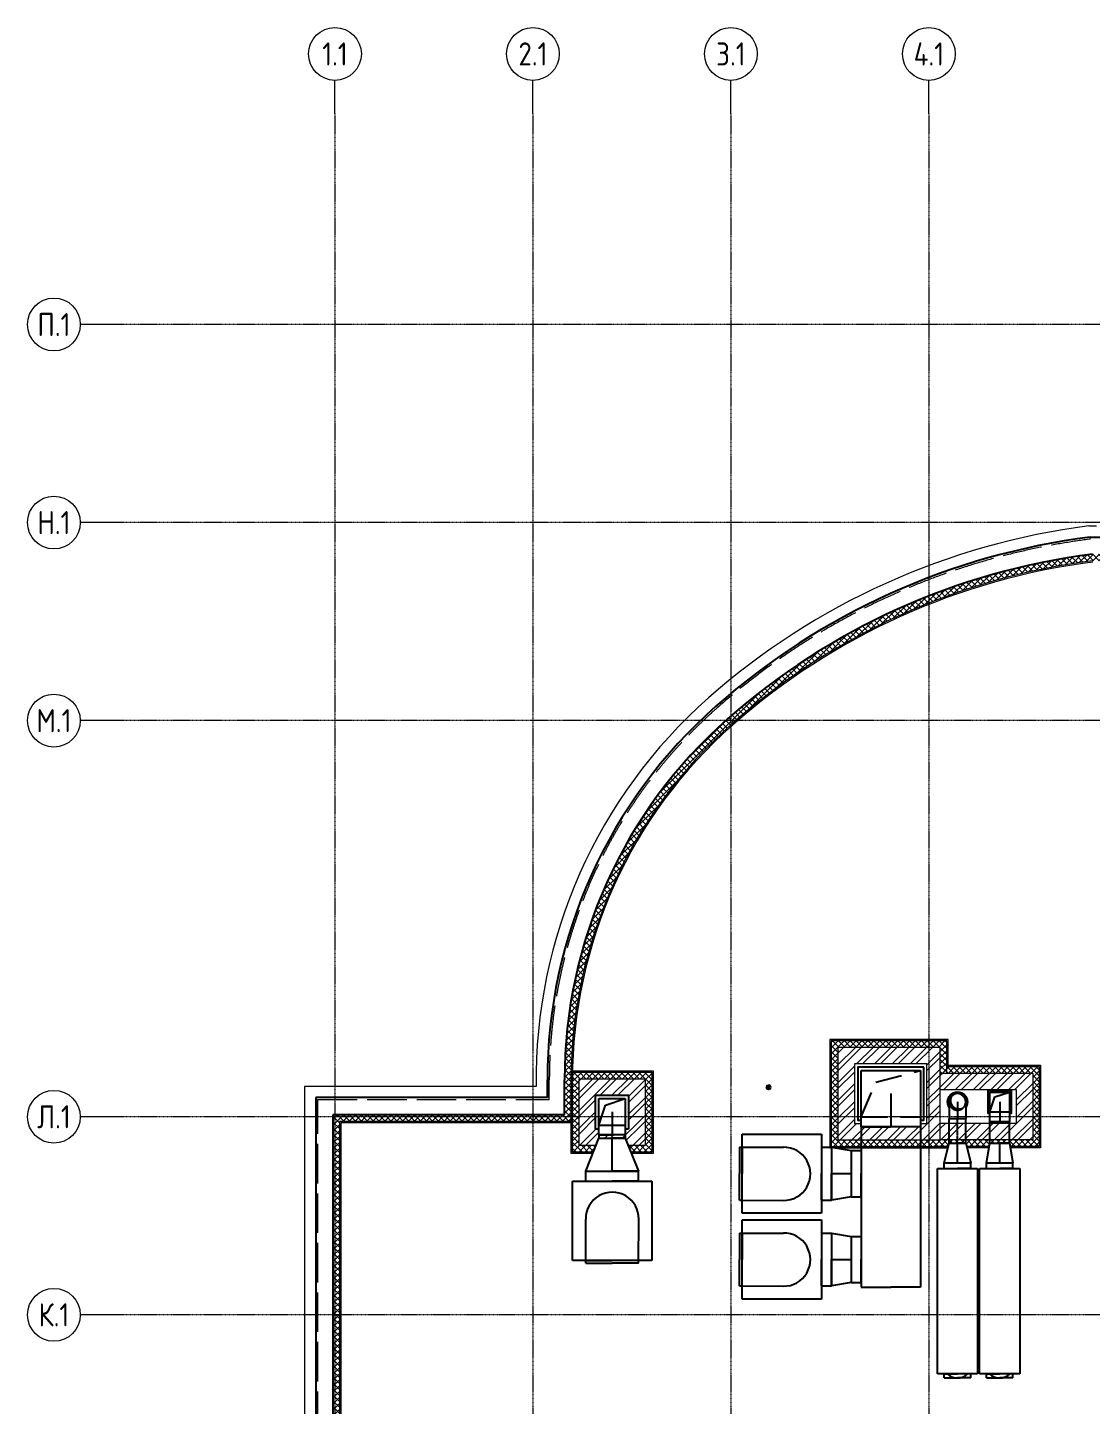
# Model space of a CAD drawing. Header units: millimetres. Extents: x -222892 to 671268, y 0 to 135099.
# Drawn here: x 318860 to 334968, y 114243 to 135099 of the extents above; entities that cross this region are included whole.
import ezdxf
from ezdxf.enums import TextEntityAlignment as Align

# ---------------------------------------------------------------- set-up
doc = ezdxf.new("R2010")
doc.units = ezdxf.units.MM
for name, pattern in [('ACAD_ISO02W100', [15, 12, -3]), ('CENTER2', [28.575000000000003, 19.05, -3.175, 3.175, -3.175]), ('HIDDEN', [6, 4, -2]), ('осевая', [2, 1.25, -0.25, 0.25, -0.25])]:
    doc.linetypes.add(name, pattern=pattern)
for name, color, linetype, lineweight in [('_ВК-К1', 14, 'Continuous', 40), ('АР_Навесной фасад', 190, 'Continuous', 5), ('АР_Перегородки кирпич', 244, 'Continuous', 5), ('АР_Перегородки_кирпич_Штрих', 244, 'Continuous', 5), ('АР_Утеплитель', 154, 'Continuous', 5), ('АР_Штрих утеплитель', 24, 'Continuous', 5), ('КР_Оси', 7, 'Continuous', 5), ('М_0_В35', 142, 'Continuous', 25), ('пунктир', 251, 'Continuous', 5)]:
    doc.layers.add(name, color=color, linetype=linetype, lineweight=lineweight)
for name, color, linetype in [('Aks_скрытые_линии', 7, 'HIDDEN'), ('Aks_Схема', 3, 'Continuous'), ('АР_Парапет', 142, 'Continuous'), ('ПРОЕМЫ ОВ', 173, 'Continuous')]:
    doc.layers.add(name, color=color, linetype=linetype)
doc.styles.add('ISOCPEUR', font='isocpeur.ttf', dxfattribs={"width": 0.85})
pattern_1 = [(45, (0, 0), (-44.90128060534577, 44.90128060534577), []), (135, (0, 0), (-44.90128060534577, -44.90128060534576), [])]
pattern_2 = [(45, (0, 0), (-134.7038418160373, 134.7038418160373), []), (45, (89.80260000000001, 0), (-134.7038418160373, 134.7038418160373), [])]

# ---------------------------------------------------------------- blocks, each defined once
blk = doc.blocks.new('*U4608')
at = {"linetype": 'ByBlock'}
for p, q in [((-15.55352697218349, -3.05), (-15.55352697218349, 3.05)), ((-15.55352697218349, 3.05), (15.55207691330563, 3.05)), ((15.55207691330563, 3.05), (15.55207691330563, -3.05)), ((15.55207691330563, -3.05), (-15.55352697218349, -3.05))]:
    blk.add_line(p, q, dxfattribs=at)
blk = doc.blocks.new('Aks_rs_rect_400x200_to_300x300_300_wipe')
at = {"color": 0, "linetype": 'ByBlock', "lineweight": -2}
blk.add_wipeout([(-2, 0), (2, 0), (1.5, 3), (-1.5, 3)], dxfattribs=at)
blk = doc.blocks.new('Aks_rs_rect_400x200_to_300x300_300')
at = {"color": 0, "linetype": 'ByBlock', "lineweight": -2}
blk.add_blockref('Aks_rs_rect_400x200_to_300x300_300_wipe', (0, 0), dxfattribs=at)
for p, q in [((-2, 0), (-1.5, 3)), ((-1.5, 3), (1.5, 3)), ((1.5, 3), (2, 0)), ((-2, 0), (2, 0))]:
    blk.add_line(p, q, dxfattribs=at)
at = {"layer": 'Aks_Схема'}
blk.add_line((0, 0), (0, 3), dxfattribs=at)
blk = doc.blocks.new('Aks_es_drop_rect_300_300_100_50_50_wipe')
at = {"color": 0, "linetype": 'ByBlock', "lineweight": -2}
blk.add_wipeout([(-1.5, 1.5), (1.5000000000000002, 1.5), (1.5000000000000002, -3), (-1.5, -3)], dxfattribs=at)
blk = doc.blocks.new('Aks_es_drop_rect_300_300_100_50_50')
at = {"color": 0, "linetype": 'ByBlock', "lineweight": -2}
blk.add_blockref('Aks_es_drop_rect_300_300_100_50_50_wipe', (0, 0), dxfattribs=at)
for p, q in [((-1.5, 1.5), (1.5, 1.5)), ((-1.5, -3), (-1.5, 1.5)), ((1.5, 1.5), (1.5, -3)), ((1.5, -3), (-1.5, -3))]:
    blk.add_line(p, q, dxfattribs=at)
at = {"layer": 'Aks_скрытые_линии'}
for p, q in [((-1.5, -1.5), (-0.75, 0.75)), ((-0.75, 0.75), (1.5, 1.5)), ((-1.5, -1.5), (1.5, -1.5))]:
    blk.add_line(p, q, dxfattribs=at)
at = {"layer": 'Aks_Схема'}
blk.add_line((0, 0), (0, -3), dxfattribs=at)
blk = doc.blocks.new('*U4723')
at = {"linetype": 'ByBlock'}
for p, q in [((-6.003526972183501, -6), (-6.003526972183501, 6)), ((-6.003526972183501, 6), (6.002076913305631, 6)), ((6.002076913305631, 6), (6.002076913305631, -6)), ((6.002076913305631, -6), (-6.003526972183501, -6))]:
    blk.add_line(p, q, dxfattribs=at)
blk = doc.blocks.new('Aks_rs_rect_800x800_to_700x600_300_wipe')
at = {"color": 0, "linetype": 'ByBlock', "lineweight": -2}
blk.add_wipeout([(-4, 0), (4, 0), (3.5, 3), (-3.5, 3)], dxfattribs=at)
blk = doc.blocks.new('Aks_rs_rect_800x800_to_700x600_300')
at = {"color": 0, "linetype": 'ByBlock', "lineweight": -2}
blk.add_blockref('Aks_rs_rect_800x800_to_700x600_300_wipe', (0, 0), dxfattribs=at)
for p, q in [((-4, 0), (-3.5, 3)), ((-3.5, 3), (3.5, 3)), ((3.5, 3), (4, 0)), ((-4, 0), (4, 0))]:
    blk.add_line(p, q, dxfattribs=at)
at = {"layer": 'Aks_Схема'}
blk.add_line((0, 0), (0, 3), dxfattribs=at)
blk = doc.blocks.new('Aks_es_drop_rect_900_700_100_50_50_wipe')
at = {"color": 0, "linetype": 'ByBlock', "lineweight": -2}
blk.add_wipeout([(-4.5, 3.5), (4.5, 3.5), (4.5, -5), (-4.5, -5)], dxfattribs=at)
blk = doc.blocks.new('Aks_es_drop_rect_900_700_100_50_50')
at = {"color": 0, "linetype": 'ByBlock', "lineweight": -2}
blk.add_blockref('Aks_es_drop_rect_900_700_100_50_50_wipe', (0, 0), dxfattribs=at)
for p, q in [((-4.5, 3.5), (4.5, 3.5)), ((-4.5, -5), (-4.5, 3.5)), ((4.5, 3.5), (4.5, -5)), ((4.5, -5), (-4.5, -5))]:
    blk.add_line(p, q, dxfattribs=at)
at = {"layer": 'Aks_скрытые_линии'}
for p, q in [((-2.25, 1.75), (4.5, 3.5)), ((-4.5, -3.5), (-2.25, 1.75)), ((-4.5, -3.5), (4.5, -3.5))]:
    blk.add_line(p, q, dxfattribs=at)
at = {"layer": 'Aks_Схема'}
blk.add_line((0, 0), (0, -5), dxfattribs=at)
blk = doc.blocks.new('Aks_es_drop_rect_400_400_100_50_50_wipe')
at = {"color": 0, "linetype": 'ByBlock', "lineweight": -2}
blk.add_wipeout([(-2, 2), (2, 2), (2, -3.5), (-2, -3.5)], dxfattribs=at)
blk = doc.blocks.new('Aks_es_drop_rect_400_400_100_50_50')
at = {"color": 0, "linetype": 'ByBlock', "lineweight": -2}
blk.add_blockref('Aks_es_drop_rect_400_400_100_50_50_wipe', (0, 0), dxfattribs=at)
for p, q in [((-2, 2), (2, 2)), ((-2, -3.5), (-2, 2)), ((2, 2), (2, -3.5)), ((2, -3.5), (-2, -3.5))]:
    blk.add_line(p, q, dxfattribs=at)
at = {"layer": 'Aks_скрытые_линии'}
for p, q in [((-2, -2), (-1, 1)), ((-1, 1), (2, 2)), ((-2, -2), (2, -2))]:
    blk.add_line(p, q, dxfattribs=at)
at = {"layer": 'Aks_Схема'}
blk.add_line((0, 0), (0, -3.5), dxfattribs=at)
blk = doc.blocks.new('Aks_rs_rect_800x800_to_400x400_500_wipe')
at = {"color": 0, "linetype": 'ByBlock', "lineweight": -2}
blk.add_wipeout([(-4, 0), (4, 0), (2, 5), (-2, 5)], dxfattribs=at)
blk = doc.blocks.new('Aks_rs_rect_800x800_to_400x400_500')
at = {"color": 0, "linetype": 'ByBlock', "lineweight": -2}
blk.add_blockref('Aks_rs_rect_800x800_to_400x400_500_wipe', (0, 0), dxfattribs=at)
for p, q in [((-4, 0), (-2, 5)), ((-2, 5), (2, 5)), ((2, 5), (4, 0)), ((-4, 0), (4, 0))]:
    blk.add_line(p, q, dxfattribs=at)
at = {"layer": 'Aks_Схема'}
blk.add_line((0, 0), (0, 5), dxfattribs=at)
blk = doc.blocks.new('Aks_rs_mixed_400x200_to_250_300_wipe')
at = {"color": 0, "linetype": 'ByBlock', "lineweight": -2}
blk.add_wipeout([(-2, 0), (2, 0), (1.25, 3), (-1.25, 3)], dxfattribs=at)
blk = doc.blocks.new('Aks_rs_mixed_400x200_to_250_300')
at = {"color": 0, "linetype": 'ByBlock', "lineweight": -2}
blk.add_blockref('Aks_rs_mixed_400x200_to_250_300_wipe', (0, 0), dxfattribs=at)
for p, q in [((-2, 0), (-1.25, 3)), ((-1.25, 3), (1.25, 3)), ((1.25, 3), (2, 0)), ((-2, 0), (2, 0))]:
    blk.add_line(p, q, dxfattribs=at)
at = {"layer": 'Aks_Схема'}
blk.add_line((0, 0), (0, 3), dxfattribs=at)
blk = doc.blocks.new('Aks_es_drop_rnd_250_250_wipe')
at = {"color": 0, "linetype": 'ByBlock', "lineweight": -2}
blk.add_wipeout([(-1.25, 0), (-1.2431523692103417, 0.13066057908456674), (-1.2226845009172573, 0.25988961352219864), (-1.1888206453689416, 0.3862712429686841), (-1.1419318220532513, 0.5084208038447509), (-1.0825317547305486, 0.625), (-1.0112712429686843, 0.7347315653655908), (-0.9289310318467425, 0.8364132579485721), (-0.8364132579485726, 0.9289310318467425), (-0.7347315653655913, 1.011271242968685), (-0.625, 1.0825317547305486), (-0.5084208038447506, 1.1419318220532508), (-0.3862712429686843, 1.1888206453689412), (-0.2598896135221993, 1.2226845009172571), (-0.13066057908456719, 1.2431523692103417), (-4.440892098500626e-16, 1.25), (0.13066057908456669, 1.2431523692103417), (0.25988961352219864, 1.2226845009172571), (0.3862712429686837, 1.188820645368942), (0.5084208038447495, 1.1419318220532508), (0.6249999999999992, 1.0825317547305486), (0.7347315653655908, 1.011271242968685), (0.8364132579485724, 0.9289310318467425), (0.9289310318467426, 0.836413257948573), (1.011271242968684, 0.7347315653655908), (1.0825317547305482, 0.625), (1.1419318220532513, 0.50842080384475), (1.1888206453689423, 0.3862712429686841), (1.2226845009172571, 0.25988961352219775), (1.243152369210342, 0.13066057908456585), (1.2500000000000002, 0), (1.2500000000000002, -2.5), (-1.25, -2.5)], dxfattribs=at)
blk = doc.blocks.new('Aks_es_drop_rnd_250_250')
at = {"color": 0, "linetype": 'ByBlock', "lineweight": -2}
blk.add_arc((0, 0), 1.25, 0, 180, dxfattribs=at)
blk.add_blockref('Aks_es_drop_rnd_250_250_wipe', (0, 0), dxfattribs=at)
for p, q in [((-1.25, 0), (-1.25, -2.5)), ((1.25, 0), (1.25, -2.5)), ((-1.25, -2.5), (1.25, -2.5))]:
    blk.add_line(p, q, dxfattribs=at)
at = {"color": 200, "linetype": 'CENTER2', "lineweight": -2}
blk.add_line((0, 0), (0, -2.5), dxfattribs=at)
at = {"color": 0, "linetype": 'ByBlock', "lineweight": -2}
blk.add_arc((0, 0), 1.25, 0, 180, dxfattribs=at)
at = {"layer": 'Aks_скрытые_линии'}
for centre, radius, start, end in [((0, 0), 1.25, 180, 0), ((0.2209708691207961, 0.2209708691207961), 1.288470508005519, 149.0362434679265, 300.9637565320735)]:
    blk.add_arc(centre, radius, start, end, dxfattribs=at)
at = {"layer": 'Aks_Схема'}
blk.add_line((0, 0), (0, -2.5), dxfattribs=at)
blk = doc.blocks.new('*U5877')
at = {"color": 0, "linetype": 'Continuous', "lineweight": -2}
blk.add_line((-71486.8863278562, 1.455191522836685e-11), (-71986.8863278562, 1.459715092271233e-11), dxfattribs=at)
at = {"color": 0, "linetype": 'ByBlock', "lineweight": -2, "ltscale": 10}
blk.add_line((0, 0), (-71486.8863278562, 1.455191522836685e-11), dxfattribs=at)
at = {"color": 0, "linetype": 'Continuous', "lineweight": -2}
blk.add_circle((-72386.8863278562, 1.463333947818872e-11), 400, dxfattribs=at)
at = {"color": 0, "linetype": 'Continuous', "lineweight": -2, "style": 'ISOCPEUR', "width": 0.8500000000058208}
blk.add_text('К.1', height=350, dxfattribs=at).set_placement((-72386.8863278562, 1.463333947818872e-11), align=Align.MIDDLE_CENTER)
blk = doc.blocks.new('*U5878')
at = {"color": 0, "linetype": 'Continuous', "lineweight": -2}
blk.add_line((-71486.8863278562, 0), (-71986.8863278562, 0), dxfattribs=at)
at = {"color": 0, "linetype": 'ByBlock', "lineweight": -2, "ltscale": 10}
blk.add_line((0, 0), (-71486.8863278562, 0), dxfattribs=at)
at = {"color": 0, "linetype": 'Continuous', "lineweight": -2}
blk.add_circle((-72386.8863278562, 0), 400, dxfattribs=at)
at = {"color": 0, "linetype": 'Continuous', "lineweight": -2, "style": 'ISOCPEUR', "width": 0.8500000000058208}
blk.add_text('Л.1', height=350, dxfattribs=at).set_placement((-72386.8863278562, 0), align=Align.MIDDLE_CENTER)
blk = doc.blocks.new('*U5879')
at = {"color": 0, "linetype": 'Continuous', "lineweight": -2}
blk.add_line((-71486.8863278562, 0), (-71986.8863278562, 0), dxfattribs=at)
at = {"color": 0, "linetype": 'ByBlock', "lineweight": -2, "ltscale": 10}
blk.add_line((0, 0), (-71486.8863278562, 0), dxfattribs=at)
at = {"color": 0, "linetype": 'Continuous', "lineweight": -2}
blk.add_circle((-72386.8863278562, 0), 400, dxfattribs=at)
at = {"color": 0, "linetype": 'Continuous', "lineweight": -2, "style": 'ISOCPEUR', "width": 0.8500000000058208}
blk.add_text('М.1', height=350, dxfattribs=at).set_placement((-72386.8863278562, 0), align=Align.MIDDLE_CENTER)
blk = doc.blocks.new('*U5880')
at = {"color": 0, "linetype": 'Continuous', "lineweight": -2}
blk.add_line((-71486.8863278562, 0), (-71986.8863278562, 0), dxfattribs=at)
at = {"color": 0, "linetype": 'ByBlock', "lineweight": -2, "ltscale": 10}
blk.add_line((0, 0), (-71486.8863278562, 0), dxfattribs=at)
at = {"color": 0, "linetype": 'Continuous', "lineweight": -2}
blk.add_circle((-72386.8863278562, 0), 400, dxfattribs=at)
at = {"color": 0, "linetype": 'Continuous', "lineweight": -2, "style": 'ISOCPEUR', "width": 0.8500000000058208}
blk.add_text('Н.1', height=350, dxfattribs=at).set_placement((-72386.8863278562, 0), align=Align.MIDDLE_CENTER)
blk = doc.blocks.new('*U5881')
at = {"color": 0, "linetype": 'Continuous', "lineweight": -2}
blk.add_line((-71486.8863278562, 0), (-71986.8863278562, 0), dxfattribs=at)
at = {"color": 0, "linetype": 'ByBlock', "lineweight": -2, "ltscale": 10}
blk.add_line((0, 0), (-71486.8863278562, 0), dxfattribs=at)
at = {"color": 0, "linetype": 'Continuous', "lineweight": -2}
blk.add_circle((-72386.8863278562, 0), 400, dxfattribs=at)
at = {"color": 0, "linetype": 'Continuous', "lineweight": -2, "style": 'ISOCPEUR', "width": 0.8500000000058208}
blk.add_text('П.1', height=350, dxfattribs=at).set_placement((-72386.8863278562, 0), align=Align.MIDDLE_CENTER)
blk = doc.blocks.new('*U5882')
at = {"color": 0, "linetype": 'Continuous', "lineweight": -2}
blk.add_line((0, 0), (-7.480597291625172e-13, 500), dxfattribs=at)
at = {"color": 0, "linetype": 'ByBlock', "lineweight": -2, "ltscale": 10}
blk.add_line((0, 0), (5.820766091346741e-11, -53277.7616451292), dxfattribs=at)
at = {"color": 0, "linetype": 'Continuous', "lineweight": -2}
blk.add_circle((-1.346507512492531e-12, 900), 400, dxfattribs=at)
at = {"color": 0, "linetype": 'Continuous', "lineweight": -2, "style": 'ISOCPEUR', "width": 0.85}
blk.add_text('1.1', height=350, dxfattribs=at).set_placement((-1.346507512492531e-12, 900), align=Align.MIDDLE_CENTER)
blk = doc.blocks.new('*U5883')
at = {"color": 0, "linetype": 'Continuous', "lineweight": -2}
blk.add_line((0, 0), (-4.954223120033706e-13, 500), dxfattribs=at)
at = {"color": 0, "linetype": 'ByBlock', "lineweight": -2, "ltscale": 10}
blk.add_line((0, 0), (5.820766091346741e-11, -53277.7616451292), dxfattribs=at)
at = {"color": 0, "linetype": 'Continuous', "lineweight": -2}
blk.add_circle((-8.91760161606067e-13, 900), 400, dxfattribs=at)
at = {"color": 0, "linetype": 'Continuous', "lineweight": -2, "style": 'ISOCPEUR', "width": 0.85}
blk.add_text('2.1', height=350, dxfattribs=at).set_placement((-8.91760161606067e-13, 900), align=Align.MIDDLE_CENTER)
blk = doc.blocks.new('*U5884')
at = {"color": 0, "linetype": 'Continuous', "lineweight": -2}
blk.add_line((0, 0), (-5.270019891482638e-13, 500), dxfattribs=at)
at = {"color": 0, "linetype": 'ByBlock', "lineweight": -2, "ltscale": 10}
blk.add_line((0, 0), (5.820766091346741e-11, -53277.7616451292), dxfattribs=at)
at = {"color": 0, "linetype": 'Continuous', "lineweight": -2}
blk.add_circle((-9.486035804668749e-13, 900), 400, dxfattribs=at)
at = {"color": 0, "linetype": 'Continuous', "lineweight": -2, "style": 'ISOCPEUR', "width": 0.85}
blk.add_text('3.1', height=350, dxfattribs=at).set_placement((-9.486035804668749e-13, 900), align=Align.MIDDLE_CENTER)
blk = doc.blocks.new('*U5885')
at = {"color": 0, "linetype": 'Continuous', "lineweight": -2}
blk.add_line((0, 0), (-4.954223120033706e-13, 500), dxfattribs=at)
at = {"color": 0, "linetype": 'ByBlock', "lineweight": -2, "ltscale": 10}
blk.add_line((0, 0), (5.820766091346741e-11, -53277.7616451292), dxfattribs=at)
at = {"color": 0, "linetype": 'Continuous', "lineweight": -2}
blk.add_circle((-8.91760161606067e-13, 900), 400, dxfattribs=at)
at = {"color": 0, "linetype": 'Continuous', "lineweight": -2, "style": 'ISOCPEUR', "width": 0.85}
blk.add_text('4.1', height=350, dxfattribs=at).set_placement((-8.91760161606067e-13, 900), align=Align.MIDDLE_CENTER)
blk = doc.blocks.new('A$C4c190d01')
at = {"layer": 'КР_Оси', "linetype": 'осевая'}
for name, p in [('*U5882', (-6430.061607971467, 78593.59175630515)), ('*U5883', (-3430.0616079717, 78593.59175630515)), ('*U5884', (-430.0616079718166, 78593.59175630503)), ('*U5885', (2569.938392028183, 78593.59175630515)), ('*U5881', (61698.28406804663, 75394.99999999997)), ('*U5880', (61698.28406804663, 72394.99999999997)), ('*U5879', (61698.28406804663, 69394.99999999997)), ('*U5878', (61698.28406804663, 63394.99999999997)), ('*U5877', (61698.28406804663, 60394.99999999997))]:
    blk.add_blockref(name, p, dxfattribs=at)

msp = doc.modelspace()

# ---------------------------------------------------------------- hatches: boundary and pattern name
at = {"layer": 'АР_Перегородки_кирпич_Штрих', "ltscale": 500}
h = msp.add_hatch(dxfattribs=at)
h.set_pattern_fill('ANSI32', color=256, scale=20)
h.set_pattern_definition(pattern_2)
h.paths.add_polyline_path([(332690.3376155514, 119650.662197015), (331140.3376163485, 119650.6621972209), (331140.3376163485, 118250.6621972209), (332690.3376155514, 118250.662197015)])
h.paths.add_polyline_path([(332490.3376163485, 119400.6621972209), (331390.3376163485, 119400.6621972209), (331390.3376163485, 118500.6621972209), (332490.3376163485, 118500.6621972209)], flags=16)
h = msp.add_hatch(dxfattribs=at)
h.set_pattern_fill('ANSI32', color=256, scale=20)
h.set_pattern_definition(pattern_2)
h.paths.add_polyline_path([(327968.709002431, 118412.9324578705), (327468.709002431, 118412.9324578705), (327468.7090003201, 118925.6824583508), (327968.7090003201, 118925.6824583508)], flags=16)
h.paths.add_polyline_path([(327218.8052505098, 118350.6824578755), (327218.7090026872, 118350.6824583525), (327218.7090034601, 118162.9324578705), (328218.7090034601, 118162.9324578704), (328218.708999291, 119175.6824583507), (327335.1939667006, 119175.6824583508), (327218.6127515097, 119175.6824583508)])
h = msp.add_hatch(dxfattribs=at)
h.set_pattern_fill('ANSI32', color=256, scale=20)
h.set_pattern_definition(pattern_2)
h.paths.add_polyline_path([(334092.4558269315, 119263.4121977011), (332690.3376142638, 119263.4121977011), (332690.337615293, 119013.4121977011), (333842.4558279607, 119013.4121977011), (333842.4558300715, 118500.6621972208), (332690.3376174039, 118500.6621972209), (332690.3376184331, 118250.6621972209), (334092.4558311006, 118250.6621972208)])
at = {"layer": 'АР_Утеплитель', "ltscale": 500}
h = msp.add_hatch(dxfattribs=at)
h.set_pattern_fill('ANSI37', color=256, scale=20)
h.set_pattern_definition(pattern_1)
h.paths.add_polyline_path([(332690.3376155514, 119650.662197015), (331140.3376163485, 119650.6621972209), (331140.3376163485, 118250.6621972209), (332690.3376155514, 118250.662197015)], flags=16)
h.paths.add_polyline_path([(332690.3376184331, 118250.6621972209), (332690.3376146466, 119263.4121977012), (332790.3376155514, 119263.4121977012), (332790.3376155514, 119750.6621970017), (331040.3376163485, 119750.6621972342), (331040.3376163485, 118150.6621972342), (332790.3376155514, 118150.6621970017), (332790.3376155514, 118250.6621972209)])
h = msp.add_hatch(dxfattribs=at)
h.set_pattern_fill('ANSI37', color=256, scale=20)
h.set_pattern_definition(pattern_1)
h.paths.add_polyline_path([(334192.4558265197, 119363.4121977011), (332790.3376163485, 119363.4121977012), (332790.3376163485, 119263.4121977012), (334092.4558269315, 119263.4121977011), (334092.4558311006, 118250.6621972208), (332790.3376163485, 118250.6621972209), (332790.3376163485, 118200.6621972209), (332590.3376188448, 118200.6621972209), (332590.3376188448, 118150.6621972209), (334192.4558315123, 118150.6621972208)])
h = msp.add_hatch(dxfattribs=at)
h.set_pattern_fill('ANSI37', color=256, scale=20)
h.set_pattern_definition(pattern_1)
h.paths.add_polyline_path([(327335.1939667006, 119175.6824583508), (327218.7089992911, 119175.6824583508), (327218.7090006866, 118836.6992553436), (327218.709001658, 118600.6824583524), (327218.7090034601, 118162.9324578705), (328218.7090034601, 118162.9324578704), (328218.708999291, 119175.6824583507)], flags=16)
h.paths.add_polyline_path([(327218.709001658, 118600.6824583524), (327218.7090026873, 119175.6852515269), (327118.7090026873, 119274.8055469416), (327118.7090038718, 118062.9324578706), (328318.7090038718, 118062.9324578704), (328318.7089988792, 119275.6824583507), (327118.7089988794, 119275.6824583508), (327218.7089992911, 119175.6824583508), (327218.7090006865, 118836.6992553436)])
at = {"layer": 'АР_Штрих утеплитель', "ltscale": 500}
h = msp.add_hatch(dxfattribs=at)
h.set_pattern_fill('ANSI37', color=256, scale=20)
h.set_pattern_definition(pattern_1)
h.paths.add_polyline_path([(353097.4537278334, 127630.6824583524), (350518.7090003203, 127630.6824583524), (350518.7090003203, 127530.6824583524), (353097.4537278334, 127530.6824583524)])
edge = h.paths.add_edge_path()
edge.add_line((350518.7090003203, 127630.6824583524), (344547.4537278329, 127630.6824583525))
edge.add_line((344547.4537278329, 127630.6824583525), (344547.4537278329, 130631.1380299823))
edge.add_line((344547.4537278329, 130631.1380299823), (335487.4537278329, 130630.6824583525))
edge.add_line((335487.4537278331, 130630.6824583525), (335487.4537278332, 127122.7369796679))
edge.add_line((335487.4537278332, 127122.7369796679), (334996.5012287336, 127122.7369796679))
edge.add_arc((336296.1243596947, 116876.8313636951), 10328.00087983883, 97.22897371527749, 132.4844128153412)
edge.add_arc((334278.507436591, 119160.6824583515), 7281.276563062834, 132.9138654462874, 150.3769831410849)
edge.add_arc((334278.5074365918, 119160.6824583511), 7281.276563063785, 150.3769831410856, 179.9999999999889)
edge.add_line((326997.2308735281, 119160.6824583525), (326997.2308735281, 118630.6824583648))
edge.add_line((326997.2308735281, 118630.6824583648), (323487.4537278326, 118630.6824583648))
edge.add_line((323487.4537278327, 118630.6824583648), (323487.4537278327, 106570.6824583523))
edge.add_line((323487.4537278326, 106570.6824583523), (329427.3325584609, 106570.6824583522))
edge.add_line((329427.3325584609, 106570.6824583522), (329427.3325584609, 82275.68245835445))
edge.add_line((329427.3325584609, 82275.68245835445), (336038.7706081953, 82275.68244763686))
edge.add_line((336038.7706081952, 82275.68244763686), (336038.7706083883, 82375.68244763653))
edge.add_line((336038.7706083883, 82375.68244763653), (329527.3325584607, 82375.68245835445))
edge.add_line((329527.3325584607, 82375.68245835445), (329527.3325584607, 106670.6824583523))
edge.add_line((329527.3325584608, 106670.6824583523), (323587.4537278325, 106670.6824583523))
edge.add_line((323587.4537278325, 106670.6824583523), (323587.4537278327, 118530.6824583648))
edge.add_line((323587.4537278327, 118530.6824583648), (327097.2308735282, 118530.6824583648))
edge.add_line((327097.2308735282, 118530.6824583648), (327098.7089987969, 119295.6824583508))
edge.add_arc((334275.7571636449, 119161.8791517242), 7178.295318904982, 150.1859382412758, 178.9319457575192, ccw=False)
edge.add_arc((334278.5074365921, 119160.6824583507), 7181.276563064179, 133.0783930265535, 150.1885639364679, ccw=False)
edge.add_arc((336295.5899172066, 116878.6115553474), 10226.16664863276, 97.26253171683658, 132.6002756336443, ccw=False)
edge.add_line((335002.8394767644, 127022.7369796679), (335587.4537278329, 127022.7369796679))
edge.add_line((335587.4537278331, 127022.7369796679), (335587.4537278331, 130530.6824583525))
edge.add_line((335587.4537278331, 130530.6824583525), (344447.4537278329, 130530.6824583525))
edge.add_line((344447.4537278329, 130530.6824583525), (344447.4537278329, 127630.6824583525))
edge.add_line((344447.4537278329, 127630.6824583525), (344447.4537278329, 127530.6824583524))
edge.add_line((344447.4537278329, 127530.6824583524), (350518.7090003203, 127530.6824583524))
edge.add_line((350518.7090003203, 127530.6824583524), (350518.7090003203, 127630.6824583524))

# ---------------------------------------------------------------- linework, layer by layer
at = {"layer": '_ВК-К1', "ltscale": 100}
msp.add_circle((330089.2645255544, 119048.749996263), 25, dxfattribs=at)
at = {"layer": 'АР_Навесной фасад', "ltscale": 100}
for p, q in [((334942.3415080602, 127549.3125587352), (335057.4537278332, 127549.3125587352)), ((323057.4537278327, 119060.6824583647), (323057.4537278325, 106140.6824583525)), ((326567.8793018639, 119060.6824583648), (323057.4537278327, 119060.6824583647))]:
    msp.add_line(p, q, dxfattribs=at)
for centre, radius, start, end in [((336298.3503438169, 116869.0459853146), 10766.00455331383, 97.23578433825979, 131.3928750545331), ((334278.5074365911, 119160.6824583513), 7711.276563063031, 131.3928750545331, 180.7430337252062)]:
    msp.add_arc(centre, radius, start, end, dxfattribs=at)
at = {"layer": 'АР_Парапет', "ltscale": 500}
for p, q in [((334963.753490652, 127380.666399569), (335227.4537278332, 127380.666399569)), ((326737.2308735281, 118890.6824583648), (326737.2308735281, 119160.6824583525)), ((326997.2308735281, 118630.6824583648), (326997.2308735281, 119160.6824583525)), ((323227.4537278326, 118890.6824583648), (323227.4537278327, 106310.6824583524)), ((326737.2308735281, 118890.6824583648), (323227.4537278326, 118890.6824583648)), ((323487.4537278327, 118630.6824583648), (323487.4537278325, 106570.6824583523)), ((326997.2308735281, 118630.6824583648), (323487.4537278327, 118630.6824583648))]:
    msp.add_line(p, q, dxfattribs=at)
for centre, radius, start, end in [((336298.3503438169, 116869.0459853146), 10596.00455331383, 97.23578433825979, 131.3928750545331), ((336298.3503438169, 116869.0459853146), 10336.00455331383, 97.23578433825979, 131.3928750545331), ((334278.5074365911, 119160.6824583513), 7541.276563063031, 131.3928750545331, 180), ((334278.5074365911, 119160.6824583513), 7281.276563063031, 131.3928750545331, 180)]:
    msp.add_arc(centre, radius, start, end, dxfattribs=at)
at = {"layer": 'АР_Перегородки кирпич', "linetype": 'Continuous', "ltscale": 100}
for p, q in [((332690.3376163485, 119013.4121977012), (333842.4558279607, 119013.4121977011)), ((333842.4558279607, 119013.4121977011), (333842.4558300715, 118500.6621972208)), ((333842.4558300715, 118500.6621972208), (332690.3376163485, 118500.6621972209))]:
    msp.add_line(p, q, dxfattribs=at)
for points in [[(332690.3376155514, 119650.662197015), (331140.3376163485, 119650.6621972209), (331140.3376163485, 118250.6621972209), (332690.3376155514, 118250.662197015)], [(332490.3376163485, 119400.6621972209), (331390.3376163485, 119400.6621972209), (331390.3376163485, 118500.6621972209), (332490.3376163485, 118500.6621972209)], [(327218.7089992911, 119175.6824583508), (328218.708999291, 119175.6824583507), (328218.7090034601, 118162.9324578704), (327218.7090034601, 118162.9324578705)], [(334092.4558311006, 118250.6621972208), (332690.3376184331, 118250.6621972209), (332690.3376142638, 119263.4121977012), (334092.4558269315, 119263.4121977011)], [(327968.709002431, 118412.9324578705), (327468.709002431, 118412.9324578705), (327468.7090003201, 118925.6824583508), (327968.7090003201, 118925.6824583508)]]:
    msp.add_lwpolyline(points, close=True, dxfattribs=at)
at = {"layer": 'АР_Утеплитель', "ltscale": 500}
for p, q in [((332790.3376163485, 119363.4121977012), (334192.4558265197, 119363.4121977011)), ((332810.3376163485, 119383.4121977012), (334212.4558264375, 119383.4121977011)), ((334192.4558265197, 119363.4121977011), (334192.4558315123, 118150.6621972208)), ((334212.4558264375, 119383.4121977011), (334212.4558315947, 118130.6621972208)), ((334212.4558315947, 118130.6621972208), (332570.3376188448, 118130.6621972209)), ((334192.4558315123, 118150.6621972208), (332590.3376188448, 118150.6621972209))]:
    msp.add_line(p, q, dxfattribs=at)
for points in [[(332810.3376155514, 119363.4121977012), (332810.3376155514, 119770.6621969991), (331020.3376163485, 119770.6621972368), (331020.3376163485, 118130.6621972368), (332810.3376155514, 118130.6621969991), (332810.3376155514, 118134.1738131568)], [(332790.3376155514, 119263.4121977012), (332790.3376155514, 119750.6621970017), (331040.3376163485, 119750.6621972342), (331040.3376163485, 118150.6621972342), (332790.3376155514, 118150.6621970017)]]:
    msp.add_lwpolyline(points, dxfattribs=at)
for points in [[(327098.7089987969, 119295.6824583508), (328338.7089987969, 119295.6824583507), (328338.7090039541, 118042.9324578704), (327098.7090039541, 118042.9324578706)], [(327118.7089988794, 119275.6824583508), (328318.7089988792, 119275.6824583507), (328318.7090038718, 118062.9324578704), (327118.7090038718, 118062.9324578706)]]:
    msp.add_lwpolyline(points, close=True, dxfattribs=at)
at = {"layer": 'АР_Штрих утеплитель', "ltscale": 500}
for p, q in [((327097.2308735282, 118530.6824583648), (327097.2308735281, 119160.6824583525)), ((323587.4537278327, 118530.6824583648), (323587.4537278325, 106670.6824583523)), ((327097.2308735282, 118530.6824583648), (323587.4537278327, 118530.6824583648)), ((323607.4537278327, 118510.6824583648), (323607.4537278325, 106690.6824583523)), ((327097.2308735282, 118510.6824583648), (323607.4537278327, 118510.6824583648))]:
    msp.add_line(p, q, dxfattribs=at)
for centre, radius, start, end in [((336298.3503438169, 116869.0459853146), 10236.00455331383, 97.27109047979418, 131.3928750545331), ((336298.3503438169, 116869.0459853146), 10216.00455331383, 97.27109047979418, 131.3928750545331), ((334278.5074365911, 119160.6824583513), 7181.276563063031, 131.3928750545331, 180), ((334278.5074365911, 119160.6824583513), 7161.276563063031, 131.3928750545331, 180)]:
    msp.add_arc(centre, radius, start, end, dxfattribs=at)
at = {"layer": 'М_0_В35', "linetype": 'Continuous'}
for p, q in [((332827.4451396881, 118202.6039097045), (332827.4451396881, 118575.6621972209)), ((332827.4451396881, 118575.6621972209), (332952.4451396881, 118575.6621972209)), ((333077.4451396881, 118575.6621972209), (332952.4451396881, 118575.6621972209)), ((333077.4451396881, 118202.6039097045), (333077.4451396881, 118575.6621972209)), ((333442.4558295101, 118202.6039097045), (333442.4558295101, 118525.6621972209)), ((333442.4558295101, 118525.6621972209), (333592.4558295101, 118525.6621972209)), ((333742.4558295101, 118525.6621972209), (333592.4558295101, 118525.6621972209)), ((333742.4558295101, 118202.6039097045), (333742.4558295101, 118525.6621972209)), ((331490.3376163485, 118450.6621972209), (331940.3376163485, 118450.6621972209)), ((331490.3376163485, 118450.6621972209), (331490.3376163485, 116022.0677604245)), ((332390.3376163485, 118450.6621972209), (331940.3376163485, 118450.6621972209)), ((332390.3376163485, 118450.6621972209), (332390.3376163485, 116022.0677604245)), ((329649.8870255581, 118139.3608115593), (329649.8870255581, 117739.3608115593)), ((329649.8870255581, 118139.3608115593), (329689.2787537878, 118139.3608115594)), ((329689.2787537878, 118139.3608115594), (329689.2787537878, 117739.3608115594)), ((330889.2787537878, 118139.3608115593), (330889.2787537878, 117739.3608115593)), ((330889.2787537878, 118139.3608115593), (331042.2775994227, 118139.3608115593)), ((331042.2775994227, 118139.3608115593), (331042.2775994227, 117739.3608115593)), ((331342.27759942284, 118089.3608115593), (331342.2775994227, 117739.3608115593)), ((331342.27759942284, 118089.3608115593), (331490.3376163487, 118089.3608115593)), ((331490.3376163487, 118089.3608115593), (331490.3376163486, 117739.3608115593)), ((332827.4451396881, 118202.6039097045), (332952.4451396881, 118202.6039097045)), ((333077.4451396881, 118202.6039097045), (332952.4451396881, 118202.6039097045)), ((333442.4558295101, 118202.6039097045), (333592.4558295101, 118202.6039097045)), ((333742.4558295101, 118202.6039097045), (333592.4558295101, 118202.6039097045)), ((332752.4451396881, 117818.3102433173), (332752.4451396881, 117902.6039097045)), ((332752.4451396881, 117902.6039097045), (332952.4451396881, 117902.6039097045)), ((333152.4451396881, 117902.6039097045), (332952.4451396881, 117902.6039097045)), ((333152.4451396881, 117818.3102433173), (333152.4451396881, 117902.6039097045)), ((333392.4558295101, 117818.3102433173), (333392.4558295101, 117902.6039097045)), ((333392.4558295101, 117902.6039097045), (333592.4558295101, 117902.6039097045)), ((333792.4558295101, 117902.6039097045), (333592.4558295101, 117902.6039097045)), ((333792.4558295101, 117818.3102433173), (333792.4558295101, 117902.6039097045)), ((329649.8870255581, 117339.3608115593), (329649.8870255581, 117739.3608115593)), ((329689.2787537878, 117339.3608115594), (329689.2787537878, 117739.3608115594)), ((330889.2787537878, 117339.3608115593), (330889.2787537878, 117739.3608115593)), ((331042.2775994227, 117339.3608115593), (331042.2775994227, 117739.3608115593)), ((331342.2775994226, 117389.3608115593), (331342.2775994227, 117739.3608115593)), ((331490.33761634846, 117389.3608115593), (331490.3376163486, 117739.3608115593)), ((332752.4451396881, 117818.3102433173), (332952.4451396881, 117818.3102433173)), ((333152.4451396881, 117818.3102433173), (332952.4451396881, 117818.3102433173)), ((333392.4558295101, 117818.3102433173), (333592.4558295101, 117818.3102433173)), ((333792.4558295101, 117818.3102433173), (333592.4558295101, 117818.3102433173)), ((327318.7090003201, 117624.727266509), (327718.7090003201, 117624.727266509)), ((328118.7090003201, 117624.727266509), (327718.7090003201, 117624.727266509)), ((329649.8870255581, 117339.3608115593), (329689.2787537878, 117339.3608115594)), ((330889.2787537878, 117339.3608115593), (331042.2775994227, 117339.3608115593)), ((331342.2775994226, 117389.3608115593), (331490.33761634846, 117389.3608115593)), ((329649.8870255581, 116839.3608115593), (329649.8870255581, 116439.3608115593)), ((329649.8870255581, 116839.3608115593), (329689.2787537878, 116839.3608115594)), ((329689.2787537878, 116839.3608115594), (329689.2787537878, 116439.3608115594)), ((330889.2787537878, 116839.3608115593), (330889.2787537878, 116439.3608115593)), ((330889.2787537878, 116839.3608115593), (331042.2775994227, 116839.3608115593)), ((331042.2775994227, 116839.3608115593), (331042.2775994227, 116439.3608115593)), ((331342.27759942284, 116789.3608115593), (331342.2775994227, 116439.3608115593)), ((331342.27759942284, 116789.3608115593), (331490.3376163487, 116789.3608115593)), ((331490.3376163487, 116789.3608115593), (331490.3376163486, 116439.3608115593)), ((327318.7090003201, 116385.3355382793), (327318.7090003201, 116424.727266509)), ((327318.7090003201, 116424.727266509), (327718.7090003201, 116424.727266509)), ((327318.7090003201, 116385.3355382793), (327718.7090003201, 116385.3355382793)), ((328118.7090003201, 116424.727266509), (327718.7090003201, 116424.727266509)), ((328118.7090003201, 116385.3355382793), (327718.7090003201, 116385.3355382793)), ((328118.7090003201, 116385.3355382793), (328118.7090003201, 116424.727266509)), ((329649.8870255581, 116039.3608115593), (329649.8870255581, 116439.3608115593)), ((329689.2787537878, 116039.3608115594), (329689.2787537878, 116439.3608115594)), ((330889.2787537878, 116039.3608115593), (330889.2787537878, 116439.3608115593)), ((331042.2775994227, 116039.3608115593), (331042.2775994227, 116439.3608115593)), ((331342.2775994226, 116089.3608115593), (331342.2775994227, 116439.3608115593)), ((331490.33761634846, 116089.3608115593), (331490.3376163486, 116439.3608115593)), ((329649.8870255581, 116039.3608115593), (329689.2787537878, 116039.3608115594)), ((330889.2787537878, 116039.3608115593), (331042.2775994227, 116039.3608115593)), ((331342.2775994226, 116089.3608115593), (331490.33761634846, 116089.3608115593)), ((331490.3376163485, 116022.0677604245), (331940.3376163485, 116022.0677604245)), ((332390.3376163485, 116022.0677604245), (331940.3376163485, 116022.0677604245)), ((332752.4451396881, 114643.9307011218), (332752.4451396879, 114708.3102433173)), ((332752.4451396879, 114708.3102433173), (332952.4451396879, 114708.3102433173)), ((332752.4451396881, 114643.9307011218), (332952.4451396881, 114643.9307011218)), ((333152.4451396879, 114708.3102433173), (332952.4451396879, 114708.3102433173)), ((333152.4451396881, 114643.9307011218), (332952.4451396881, 114643.9307011218)), ((333152.4451396881, 114643.9307011218), (333152.4451396879, 114708.3102433173)), ((333392.4558295099, 114643.9307011218), (333392.4558295098, 114708.3102433173)), ((333392.4558295098, 114708.3102433173), (333592.4558295098, 114708.3102433173)), ((333392.4558295099, 114643.9307011218), (333592.4558295099, 114643.9307011218)), ((333792.4558295098, 114708.3102433173), (333592.4558295098, 114708.3102433173)), ((333792.4558295099, 114643.9307011218), (333592.4558295099, 114643.9307011218)), ((333792.4558295099, 114643.9307011218), (333792.4558295098, 114708.3102433173))]:
    msp.add_line(p, q, dxfattribs=at)
at = {"layer": 'М_0_В35', "color": 200, "linetype": 'CENTER2'}
msp.add_line((332952.4451396881, 118202.6039097045), (332952.4451396881, 118575.6621972209), dxfattribs=at)
at = {"layer": 'М_0_В35', "linetype": 'ByBlock'}
for points in [[(329649.8870255581, 118139.3608115593), (330313.5101078171, 118139.3608115593)], [(329649.8870255581, 117339.3608115593), (330313.5101078171, 117334.5966551509)], [(327318.7090003201, 116385.3355382793), (327318.7090003201, 117048.9586205383)], [(328118.7090003201, 116385.3355382793), (328123.4731567285, 117048.9586205383)], [(329649.8870255581, 116839.3608115593), (330313.5101078171, 116839.3608115593)], [(329649.8870255581, 116039.3608115593), (330313.5101078171, 116034.5966551509)]]:
    msp.add_lwpolyline(points, dxfattribs=at)
for centre, start, end in [((330320.018772562, 117736.9787333551), 269.0733024130018, 90.92669758699823), ((327721.0910785244, 117055.4672852831), 359.0733024113345, 180.9266975886655), ((330320.018772562, 116436.9787333551), 269.0733024130018, 90.92669758699823)]:
    msp.add_arc(centre, 402.4347146764151, start, end, dxfattribs=at)
at = {"layer": 'М_0_В35'}
for centre in [(332952.4451396881, 114868.7767816351), (333592.4558295099, 114868.7767816351)]:
    msp.add_arc(centre, 224.8460805132082, 225.5345379878269, 314.4654620121731, dxfattribs=at)
at = {"layer": 'ПРОЕМЫ ОВ', "ltscale": 500}
for points in [[(332440.3376163486, 119350.6621972206), (331440.3376163486, 119350.6621972206), (331440.3376163486, 118550.6621972206), (332440.3376163486, 118550.6621972206)], [(327968.709002431, 118412.9324578702), (327468.709002431, 118412.9324578702), (327468.7090003201, 118925.6824583505), (327968.7090003201, 118925.6824583504)], [(333417.4558295102, 119000.6621972206), (333767.4558295102, 119000.6621972206), (333767.4558295102, 118650.6621972206), (333417.4558295102, 118650.6621972206)]]:
    msp.add_lwpolyline(points, close=True, dxfattribs=at)
msp.add_circle((332952.4451396881, 118825.6621972209), 150, dxfattribs=at)
at = {"layer": 'пунктир', "linetype": 'ACAD_ISO02W100', "ltscale": 50}
for p, q in [((326767.2308735281, 118860.6824583526), (326767.2308735281, 119160.6824583525)), ((323257.4537278332, 106340.6824583521), (323257.4537278322, 118860.6824583524)), ((323257.4537278322, 118860.6824583524), (326767.2308735281, 118860.6824583526))]:
    msp.add_line(p, q, dxfattribs=at)
for centre, radius, start, end in [((336298.3503438169, 116869.0459853146), 10566.00455331383, 97.23578433825979, 131.3928750545331), ((334278.5074365911, 119160.6824583513), 7511.276563063031, 131.3928750545331, 180)]:
    msp.add_arc(centre, radius, start, end, dxfattribs=at)

# ---------------------------------------------------------------- block references
at = {"layer": 'М_0_В35', "linetype": 'ByBlock', "xscale": 100, "yscale": 100, "zscale": 100}
for name, p, rotation in [('*U4723', (330289.2787537878, 117739.3608115594), 179.999999999996), ('*U4608', (332952.445139688, 116263.3102433173), 269.999999999996), ('*U4608', (333592.4558295099, 116263.3102433173), 269.999999999996), ('*U4723', (327718.7090003201, 117024.727266509), 269.9999999999959), ('*U4723', (330289.2787537878, 116439.3608115594), 179.999999999996)]:
    msp.add_blockref(name, p, dxfattribs=dict(at, rotation=rotation))

# ---------------------------------------------------------------- next in the draw order: block references
at = {"layer": 'М_0_В35', "linetype": 'Continuous', "xscale": 100, "yscale": 100, "zscale": 100}
for name, p in [('Aks_es_drop_rect_900_700_100_50_50', (331940.3376163485, 118950.6621972209)), ('Aks_es_drop_rnd_250_250', (332952.4451396881, 118825.6621972209)), ('Aks_es_drop_rect_300_300_100_50_50', (333592.4558295101, 118825.6621972209)), ('Aks_rs_mixed_400x200_to_250_300', (332952.4451396881, 117902.6039097045)), ('Aks_rs_rect_400x200_to_300x300_300', (333592.4558295101, 117902.6039097045))]:
    msp.add_blockref(name, p, dxfattribs=at)
at = {"layer": 'М_0_В35', "linetype": 'ByBlock', "xscale": 100, "yscale": 100, "zscale": 100}
msp.add_blockref('Aks_es_drop_rect_400_400_100_50_50', (327718.7090003201, 118675.6824583508), dxfattribs=at)
at = {"layer": 'М_0_В35', "linetype": 'Continuous', "xscale": 100, "yscale": 100, "zscale": 100, "rotation": 269.9999999999953}
for p in [(331042.2775994227, 117739.3608115593), (331042.2775994227, 116439.3608115593)]:
    msp.add_blockref('Aks_rs_rect_800x800_to_700x600_300', p, dxfattribs=at)

# ---------------------------------------------------------------- next in the draw order: linework, layer by layer
at = {"layer": 'М_0_В35', "linetype": 'Continuous'}
for p, q in [((327518.7090003201, 118325.6824583508), (327718.7090003201, 118325.6824583508)), ((327518.7090003201, 118325.6824583508), (327518.7090003201, 118277.7261121439)), ((327518.7090003201, 118277.7261121439), (327718.7090003201, 118277.7261121439)), ((327918.7090003201, 118325.6824583508), (327718.7090003201, 118325.6824583508)), ((327918.7090003201, 118277.7261121439), (327718.7090003201, 118277.7261121439)), ((327918.7090003201, 118325.6824583508), (327918.7090003201, 118277.7261121439))]:
    msp.add_line(p, q, dxfattribs=at)

# ---------------------------------------------------------------- next in the draw order: block references
at = {"layer": 'М_0_В35', "linetype": 'ByBlock', "xscale": 100, "yscale": 100, "zscale": 100}
msp.add_blockref('Aks_rs_rect_800x800_to_400x400_500', (327718.7090003201, 117777.7261121439), dxfattribs=at)

# ---------------------------------------------------------------- next in the draw order: linework, layer by layer
at = {"layer": 'М_0_В35', "linetype": 'Continuous'}
for p, q in [((327318.7090003201, 117624.727266509), (327318.7090003201, 117777.7261121439)), ((327318.7090003201, 117777.7261121439), (327718.7090003201, 117777.7261121439)), ((328118.7090003201, 117777.7261121439), (327718.7090003201, 117777.7261121439)), ((328118.7090003201, 117624.727266509), (328118.7090003201, 117777.7261121439))]:
    msp.add_line(p, q, dxfattribs=at)

# ---------------------------------------------------------------- next in the draw order: block references
at = {"layer": 'КР_Оси'}
msp.add_blockref('A$C4c190d01', (329948.7705588582, 55205.68245835246), dxfattribs=at)

doc.saveas('drawing.dxf')
